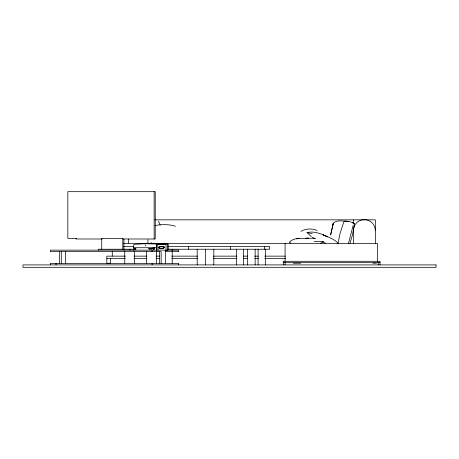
<?xml version="1.0" encoding="UTF-8"?>
<svg xmlns="http://www.w3.org/2000/svg" width="459" height="459" viewBox="0 0 459 459"><rect width="100%" height="100%" fill="white"/><g stroke="black" fill="none" stroke-linecap="round" stroke-linejoin="round"><path stroke-width="0.69" d="M166.336 250.373L167.495 250.321L167.529 243.718L157.007 244.016L144.665 243.729L134.389 244.337A1.612 0.803 -90 0 0 133.552 245.972L133.575 249.495A1.463 0.729 89.9 0 0 133.787 250.373M128.497 239.099L128.48 243.069M145.245 245.955L145.365 244.98M147.964 239.684L147.861 243.654M337.973 243.798L340.01 233.614L343.866 221.789C347.124 220.372 351.089 221.817 354.067 223.43M354.629 223.952L352.265 235.668L349.976 243.287M353.229 225.042L348.479 243.477M332.861 224.767L333.291 223.194C336.631 219.872 341.984 221.014 346.229 221.307M148.877 248.422L149.204 249.214L151.619 249.214L152.245 248.359M158.952 246.982L158.699 247.745L159.434 248.399L163.949 248.147L164.351 247.108L163.777 246.523L159.411 246.741L158.854 247.384L159.107 248.199M300.886 231.411C305.596 228.456 312.068 228.284 317.083 230.458M320.571 243.287L323.744 241.405L314.174 241.434M157.007 244.458L156.289 245.668L156.622 250.367M311.328 236.666L307.031 232.581C314.122 230.831 321.323 233.832 327.634 236.838L322.993 234.807C328.237 237.205 334.146 238.864 338.128 243.299M154.901 225.512C161.637 224.382 168.883 224.095 175.424 226.27M165.389 244.102L158.194 244.567L157.678 245.668L158.011 250.367M165.464 250.339L165.177 250.362M315.769 238.324L305.614 238.273L308.632 238.152C302.28 238.823 294.064 236.976 289.313 242.266L290.84 243.144M299.354 238.445L296.382 238.846M157.672 244.423L160.334 244.291M165.418 250.298L166.083 250.264L166.009 244.027L165.406 244.09M159.233 246.879L163.427 246.672M148.682 248.422L152.049 248.359M133.563 247.734L156.519 247.705M154.786 219.838L375.342 219.838L375.342 243.488M76.469 238.387L67.829 238.387L67.829 191.684L155.24 191.684L155.24 238.99L122.8 238.99M102.127 238.99L76.051 238.99L76.051 238.387M123.517 243.488L377.591 243.488L377.591 261.286M165.659 244.027L166.009 244.027M123.718 246.523L133.753 246.523M167.994 246.523L269.634 246.523L269.634 249.237L167.994 249.237M154.035 247.94L153.312 247.94L154.035 248.026M133.753 249.237L98.565 249.237L98.565 250.138M165.108 251.647L178.723 251.647L178.723 250.138L50.381 250.138L50.381 251.647L161.155 251.647L161.155 263.397M125.422 256.145L106.849 256.145L106.849 263.248L110.401 263.248L110.401 258.515M133.999 256.145L146.857 256.145M156.003 256.145L159.721 256.145M171.775 256.145L197.588 256.145M213.309 256.145L236.884 256.145M243.316 256.145L247.762 256.145M254.751 256.145L258.52 256.145M264.751 256.145L285.475 256.145M106.849 258.515L125.405 258.515M133.982 258.515L146.846 258.515M156.077 258.515L159.709 258.515M171.821 258.515L197.588 258.515M213.309 258.515L236.942 258.515M243.327 258.515L247.676 258.515M254.762 258.515L258.411 258.515M264.768 258.515L285.601 258.515M283.278 262.496L380 262.496M293.353 263.248L300.674 263.219M372.909 263.219L376.46 263.219M347.543 221.33L348.22 221.336M307.031 232.581L312.229 233.654M346.987 221.433L344.898 221.106L346.872 221.462M325.517 243.138L322.482 241.979M352.392 222.707L354.451 223.579M163.576 246.69L163.978 247.137M150.942 242.65L152.09 243.241M314.467 238.451L312.292 237.263M158.516 221.135L160.18 225.03M154.23 247.705L154.235 248.858A0.654 0.557 88.7 0 1 153.679 249.512A0.654 0.557 88.7 0 1 153.117 248.858L153.111 247.699M153.851 248.881L153.845 248.25L153.386 248.25L153.392 248.881M380 264.906L380 261.286L283.278 261.286L283.278 264.906M378.193 262.496L378.193 264.906M353.344 219.838L353.344 223.212M353.344 243.488L353.344 230.642L353.723 227.796L354.818 225.145A10.999 10.999 0 0 1 375.342 230.642M285.085 243.488L285.085 261.286M285.085 262.496L285.085 264.906M265.331 249.237L265.331 264.906M264.332 246.523L264.332 249.237M258.096 249.237L258.096 264.906M255.141 249.237L255.141 264.906M247.344 249.237L247.344 264.906M243.614 249.237L243.614 264.906M236.385 249.237L236.385 264.906M230.326 246.523L230.326 249.237M213.814 249.237L213.814 264.906M205.38 249.237L205.38 264.906M197.181 249.237L197.181 264.906M188.563 246.523L188.563 249.237M178.723 264.906L178.723 263.397L50.381 263.397L50.381 264.906M172.205 249.237L172.205 263.477M165.412 251.647L165.412 263.397M159.359 251.647L159.359 263.397M156.622 251.371L156.622 263.477M154.138 191.684L154.138 238.99M152.101 250.138L152.101 251.647M152.101 263.397L152.101 264.906M146.381 251.371L146.381 263.477M134.395 251.371L134.395 263.477M129.931 249.237L129.931 250.138M124.75 251.371L124.75 263.477M123.993 249.237L123.993 250.138M123.901 238.99L123.901 249.237M122.8 249.237L122.8 238.387L101.737 238.387L101.737 249.237M112.271 251.222L112.271 256.145M65.562 251.647L65.562 263.397M61.305 251.647L61.305 263.397M59.44 251.647L59.44 263.397M56.032 263.397L56.032 264.906M156.766 250.362A1.509 0.757 89.4 0 1 156.53 249.466L156.508 245.944A1.566 0.792 -89.6 0 1 157.156 244.429L167.529 243.718A1.629 0.809 -89 0 1 168.069 244.148A1.446 0.717 -89 0 1 168.287 245.181L168.269 248.835A1.411 0.7 -89 0 1 168.103 249.725L168.04 249.868A1.606 0.798 -89 0 1 167.495 250.321M144.665 243.729A1.543 0.706 -86.8 0 1 145.073 243.964M158.963 247.401C158.837 249.22 163.788 248.594 164.247 247.487C164.374 245.668 159.422 246.288 158.963 247.401M330.773 234.251L330.635 234.956L333.291 223.194L330.773 234.251M134.757 248.158L134.435 249.375L135.853 249.375L135.847 248.428L134.757 248.158M154.092 247.877L153.254 247.877L153.266 248.944L154.098 248.944L154.092 247.877M135.175 248.33L135.101 248.652L135.175 248.33M134.734 248.807L134.653 249.122L134.734 248.807M135.623 248.795L135.548 249.111L135.623 248.795M436.05 264.906L22.95 264.906L22.95 267.316L436.05 267.316L436.05 264.906M157.299 244.211L157.23 244.131A1.153 0.562 -88.5 0 0 157.007 244.016A1.13 0.551 -88.5 0 1 157.23 244.131L157.299 244.217"/></g></svg>
